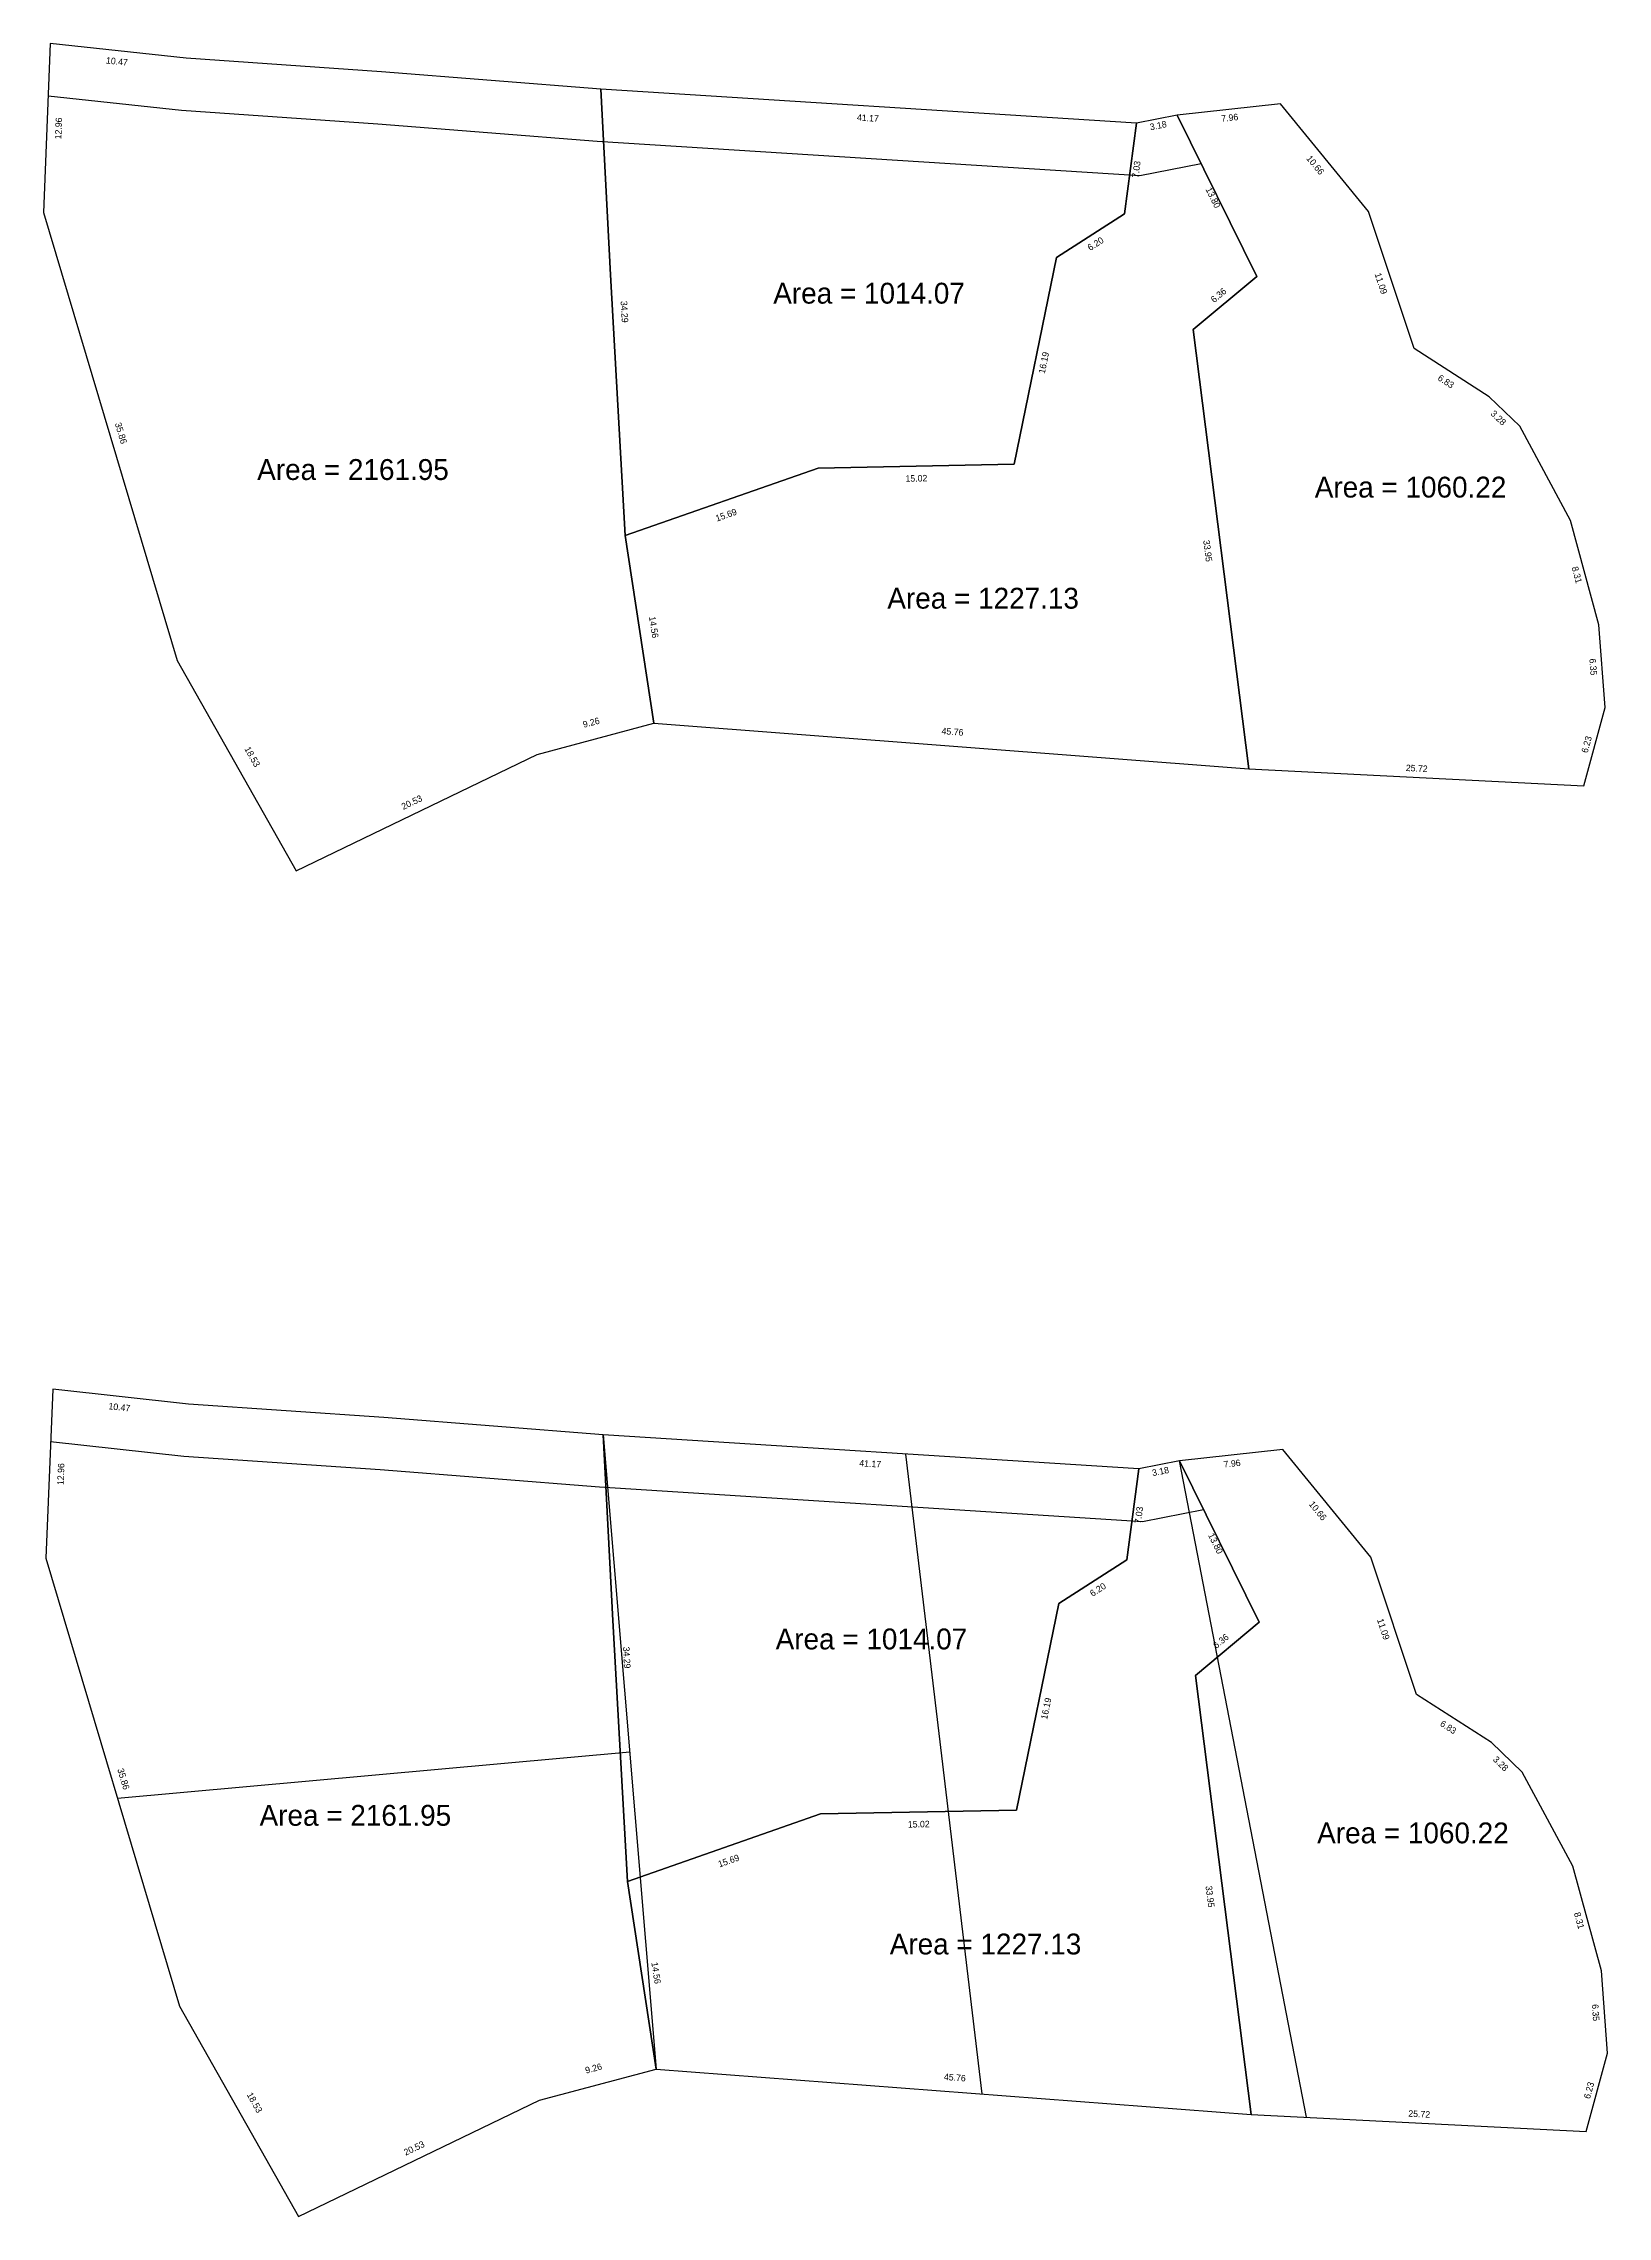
# Model space of a CAD drawing. Header units: inches. Extents: x -4 to 116, y 0 to 167.
import ezdxf

# ---------------------------------------------------------------- set-up
doc = ezdxf.new("R2010")
doc.units = ezdxf.units.IN
doc.header["$MEASUREMENT"] = 0
doc.layers.get('0').update_dxf_attribs({"true_color": 0xe7f0ff})
doc.dimstyles.get("Standard").update_dxf_attribs({"dimtxt": 0.5, "dimasz": 0.18, "dimexe": 0.18, "dimexo": 0.0625, "dimgap": 0.09, "dimtad": 0, "dimzin": 0, "dimdsep": 46, "dimtxsty": 'Standard', "dimcen": 0.09, "dimse1": 1, "dimse2": 1, "dimsd1": 1, "dimsd2": 1, "dimadec": 0, "dimazin": 0, "dimtfac": 1, "dimtofl": 0, "dimtmove": 0, "dimatfit": 3, "dimfxl": 1, "dimtolj": 1, "dimtzin": 0, "dimarcsym": 0})

# ---------------------------------------------------------------- blocks, each defined once
blk = doc.blocks.new('*D61')
at = {"layer": 'Defpoints', "color": 0, "transparency": 16777216}
for p in [(80.3, 160.53), (83.42, 161.14), (83.52, 160.64)]:
    blk.add_point(p, dxfattribs=at)
at = {"color": 0, "transparency": 16777216, "insert": (81.96, 160.34), "char_height": 0.5, "attachment_point": 5, "rotation": 11.091}
blk.add_mtext('\\A1;3.18', dxfattribs=at)
blk = doc.blocks.new('*D62')
at = {"layer": 'Defpoints', "color": 0, "transparency": 16777216}
for p in [(80.3, 160.53), (79.37, 153.56), (79.83, 153.5)]:
    blk.add_point(p, dxfattribs=at)
at = {"color": 0, "transparency": 16777216, "insert": (80.29, 156.98), "char_height": 0.5, "attachment_point": 5, "rotation": 82.3941}
blk.add_mtext('\\A1;7.03', dxfattribs=at)
blk = doc.blocks.new('*D63')
at = {"layer": 'Defpoints', "color": 0, "transparency": 16777216}
for p in [(79.37, 153.56), (74.15, 150.22), (74.55, 149.59)]:
    blk.add_point(p, dxfattribs=at)
at = {"color": 0, "transparency": 16777216, "insert": (77.16, 151.27), "char_height": 0.5, "attachment_point": 5, "rotation": 32.6435}
blk.add_mtext('\\A1;6.20', dxfattribs=at)
blk = doc.blocks.new('*D64')
at = {"layer": 'Defpoints', "color": 0, "transparency": 16777216}
for p in [(89.52, 148.77), (84.14, 145.28), (84.63, 144.69)]:
    blk.add_point(p, dxfattribs=at)
at = {"color": 0, "transparency": 16777216, "insert": (86.59, 147.32), "char_height": 0.5, "attachment_point": 5, "rotation": 39.7975}
blk.add_mtext('\\A1;6.36', dxfattribs=at)
blk = doc.blocks.new('*D59')
at = {"layer": 'Defpoints', "color": 0, "transparency": 16777216}
for p in [(83.13, 161), (83.42, 161.14), (89.52, 148.77)]:
    blk.add_point(p, dxfattribs=at)
at = {"color": 0, "transparency": 16777216, "insert": (86.17, 154.81), "char_height": 0.5, "attachment_point": 5, "rotation": 296.2308}
blk.add_mtext('\\A1;13.80', dxfattribs=at)
blk = doc.blocks.new('*D65')
at = {"layer": 'Defpoints', "color": 0, "transparency": 16777216}
for p in [(84.63, 144.69), (87.9, 110.88), (88.91, 111.01)]:
    blk.add_point(p, dxfattribs=at)
at = {"color": 0, "transparency": 16777216, "insert": (85.76, 127.72), "char_height": 0.5, "attachment_point": 5, "rotation": 277.2452}
blk.add_mtext('\\A1;33.95', dxfattribs=at)
blk = doc.blocks.new('*D66')
at = {"layer": 'Defpoints', "color": 0, "transparency": 16777216}
for p in [(43.37, 115.59), (43.29, 114.5), (88.91, 111.01)]:
    blk.add_point(p, dxfattribs=at)
at = {"color": 0, "transparency": 16777216, "insert": (66.19, 113.85), "char_height": 0.5, "attachment_point": 5, "rotation": 355.6284}
blk.add_mtext('\\A1;45.76', dxfattribs=at)
blk = doc.blocks.new('*D67')
at = {"layer": 'Defpoints', "color": 0, "transparency": 16777216}
for p in [(41.07, 128.89), (43.29, 114.5), (44.39, 114.67)]:
    blk.add_point(p, dxfattribs=at)
at = {"color": 0, "transparency": 16777216, "insert": (43.28, 121.87), "char_height": 0.5, "attachment_point": 5, "rotation": 278.7438}
blk.add_mtext('\\A1;14.56', dxfattribs=at)
blk = doc.blocks.new('*D68')
at = {"layer": 'Defpoints', "color": 0, "transparency": 16777216}
for p in [(55.89, 134.07), (56.24, 133.06), (41.07, 128.89)]:
    blk.add_point(p, dxfattribs=at)
at = {"color": 0, "transparency": 16777216, "insert": (48.83, 130.47), "char_height": 0.5, "attachment_point": 5, "rotation": 19.2583}
blk.add_mtext('\\A1;15.69', dxfattribs=at)
blk = doc.blocks.new('*D69')
at = {"layer": 'Defpoints', "color": 0, "transparency": 16777216}
for p in [(55.89, 134.07), (70.91, 134.36), (70.93, 133.42)]:
    blk.add_point(p, dxfattribs=at)
at = {"color": 0, "transparency": 16777216, "insert": (63.42, 133.28), "char_height": 0.5, "attachment_point": 5, "rotation": 1.0984}
blk.add_mtext('\\A1;15.02', dxfattribs=at)
blk = doc.blocks.new('*D70')
at = {"layer": 'Defpoints', "color": 0, "transparency": 16777216}
for p in [(74.15, 150.22), (74.81, 150.08), (70.91, 134.36)]:
    blk.add_point(p, dxfattribs=at)
at = {"color": 0, "transparency": 16777216, "insert": (73.19, 142.15), "char_height": 0.5, "attachment_point": 5, "rotation": 78.4325}
blk.add_mtext('\\A1;16.19', dxfattribs=at)
blk = doc.blocks.new('*D71')
at = {"layer": 'Defpoints', "color": 0, "transparency": 16777216}
for p in [(91.34, 162.01), (98.08, 153.76), (97.39, 153.19)]:
    blk.add_point(p, dxfattribs=at)
at = {"color": 0, "transparency": 16777216, "insert": (94.01, 157.31), "char_height": 0.5, "attachment_point": 5, "rotation": 309.2573}
blk.add_mtext('\\A1;10.66', dxfattribs=at)
blk = doc.blocks.new('*D72')
at = {"layer": 'Defpoints', "color": 0, "transparency": 16777216}
for p in [(91.34, 162.01), (83.42, 161.14), (91.41, 161.38)]:
    blk.add_point(p, dxfattribs=at)
at = {"color": 0, "transparency": 16777216, "insert": (87.45, 160.94), "char_height": 0.5, "attachment_point": 5, "rotation": 6.2742}
blk.add_mtext('\\A1;7.96', dxfattribs=at)
blk = doc.blocks.new('*D73')
at = {"layer": 'Defpoints', "color": 0, "transparency": 16777216}
for p in [(98.08, 153.76), (100.8, 142.98), (101.59, 143.24)]:
    blk.add_point(p, dxfattribs=at)
at = {"color": 0, "transparency": 16777216, "insert": (99.05, 148.23), "char_height": 0.5, "attachment_point": 5, "rotation": 288.4202}
blk.add_mtext('\\A1;11.09', dxfattribs=at)
blk = doc.blocks.new('*D74')
at = {"layer": 'Defpoints', "color": 0, "transparency": 16777216}
for p in [(101.59, 143.24), (106.9, 138.87), (107.33, 139.54)]:
    blk.add_point(p, dxfattribs=at)
at = {"color": 0, "transparency": 16777216, "insert": (104.03, 140.71), "char_height": 0.5, "attachment_point": 5, "rotation": 327.2708}
blk.add_mtext('\\A1;6.83', dxfattribs=at)
blk = doc.blocks.new('*D75')
at = {"layer": 'Defpoints', "color": 0, "transparency": 16777216}
for p in [(107.33, 139.54), (109.23, 136.79), (109.7, 137.28)]:
    blk.add_point(p, dxfattribs=at)
at = {"color": 0, "transparency": 16777216, "insert": (108.05, 137.92), "char_height": 0.5, "attachment_point": 5, "rotation": 316.2604}
blk.add_mtext('\\A1;3.28', dxfattribs=at)
blk = doc.blocks.new('*D77')
at = {"layer": 'Defpoints', "color": 0, "transparency": 16777216}
for p in [(113.58, 130.06), (115.16, 121.88), (115.76, 122.04)]:
    blk.add_point(p, dxfattribs=at)
at = {"color": 0, "transparency": 16777216, "insert": (114.07, 125.88), "char_height": 0.5, "attachment_point": 5, "rotation": 285.2539}
blk.add_mtext('\\A1;8.31', dxfattribs=at)
blk = doc.blocks.new('*D78')
at = {"layer": 'Defpoints', "color": 0, "transparency": 16777216}
for p in [(115.76, 122.04), (115.56, 115.66), (116.24, 115.71)]:
    blk.add_point(p, dxfattribs=at)
at = {"color": 0, "transparency": 16777216, "insert": (115.32, 118.82), "char_height": 0.5, "attachment_point": 5, "rotation": 274.2727}
blk.add_mtext('\\A1;6.35', dxfattribs=at)
blk = doc.blocks.new('*D79')
at = {"layer": 'Defpoints', "color": 0, "transparency": 16777216}
for p in [(116.24, 115.71), (114, 109.86), (114.6, 109.7)]:
    blk.add_point(p, dxfattribs=at)
at = {"color": 0, "transparency": 16777216, "insert": (114.82, 112.87), "char_height": 0.5, "attachment_point": 5, "rotation": 74.7586}
blk.add_mtext('\\A1;6.23', dxfattribs=at)
blk = doc.blocks.new('*D80')
at = {"layer": 'Defpoints', "color": 0, "transparency": 16777216}
for p in [(88.95, 111.7), (88.91, 111.01), (114.6, 109.7)]:
    blk.add_point(p, dxfattribs=at)
at = {"color": 0, "transparency": 16777216, "insert": (101.79, 111.04), "char_height": 0.5, "attachment_point": 5, "rotation": 357.0782}
blk.add_mtext('\\A1;25.72', dxfattribs=at)
blk = doc.blocks.new('*D81')
at = {"layer": 'Defpoints', "color": 0, "transparency": 16777216}
for p in [(34.01, 113.35), (43.29, 114.5), (34.34, 112.1)]:
    blk.add_point(p, dxfattribs=at)
at = {"color": 0, "transparency": 16777216, "insert": (38.48, 114.55), "char_height": 0.5, "attachment_point": 5, "rotation": 15.0191}
blk.add_mtext('\\A1;9.26', dxfattribs=at)
blk = doc.blocks.new('*D82')
at = {"layer": 'Defpoints', "color": 0, "transparency": 16777216}
for p in [(34.34, 112.1), (15.47, 103.97), (15.85, 103.19)]:
    blk.add_point(p, dxfattribs=at)
at = {"color": 0, "transparency": 16777216, "insert": (24.72, 108.43), "char_height": 0.5, "attachment_point": 5, "rotation": 25.7264}
blk.add_mtext('\\A1;20.53', dxfattribs=at)
blk = doc.blocks.new('*D83')
at = {"layer": 'Defpoints', "color": 0, "transparency": 16777216}
for p in [(6.73, 119.32), (7.93, 120), (15.85, 103.19)]:
    blk.add_point(p, dxfattribs=at)
at = {"color": 0, "transparency": 16777216, "insert": (12.49, 111.93), "char_height": 0.5, "attachment_point": 5, "rotation": 299.458}
blk.add_mtext('\\A1;18.53', dxfattribs=at)
blk = doc.blocks.new('*D84')
at = {"layer": 'Defpoints', "color": 0, "transparency": 16777216}
for p in [(-3.52, 153.68), (-2.7, 153.93), (6.73, 119.32)]:
    blk.add_point(p, dxfattribs=at)
at = {"color": 0, "transparency": 16777216, "insert": (2.42, 136.75), "char_height": 0.5, "attachment_point": 5, "rotation": 286.6209}
blk.add_mtext('\\A1;35.86', dxfattribs=at)
blk = doc.blocks.new('*D85')
at = {"layer": 'Defpoints', "color": 0, "transparency": 16777216}
for p in [(39.22, 163.13), (41.07, 128.89), (41.96, 128.94)]:
    blk.add_point(p, dxfattribs=at)
at = {"color": 0, "transparency": 16777216, "insert": (41.03, 146.06), "char_height": 0.5, "attachment_point": 5, "rotation": 273.1081}
blk.add_mtext('\\A1;34.29', dxfattribs=at)
blk = doc.blocks.new('*D86')
at = {"layer": 'Defpoints', "color": 0, "transparency": 16777216}
for p in [(39.22, 163.13), (80.3, 160.53), (80.24, 159.62)]:
    blk.add_point(p, dxfattribs=at)
at = {"color": 0, "transparency": 16777216, "insert": (59.7, 160.92), "char_height": 0.5, "attachment_point": 5, "rotation": 356.379}
blk.add_mtext('\\A1;41.17', dxfattribs=at)
blk = doc.blocks.new('*D87')
at = {"layer": 'Defpoints', "color": 0, "transparency": 16777216}
for p in [(-3, 166.64), (7.41, 165.5), (7.32, 164.69)]:
    blk.add_point(p, dxfattribs=at)
at = {"color": 0, "transparency": 16777216, "insert": (2.11, 165.26), "char_height": 0.5, "attachment_point": 5, "rotation": 353.7656}
blk.add_mtext('\\A1;10.47', dxfattribs=at)
blk = doc.blocks.new('*D88')
at = {"layer": 'Defpoints', "color": 0, "transparency": 16777216}
for p in [(-3, 166.64), (-3.52, 153.68), (-2.64, 153.65)]:
    blk.add_point(p, dxfattribs=at)
at = {"color": 0, "transparency": 16777216, "insert": (-2.37, 160.12), "char_height": 0.5, "attachment_point": 5, "rotation": 87.6878}
blk.add_mtext('\\A1;12.96', dxfattribs=at)
blk = doc.blocks.new('*D89')
at = {"layer": 'Defpoints', "color": 0, "transparency": 16777216}
for p in [(80.48, 57.31), (83.61, 57.93), (83.7, 57.43)]:
    blk.add_point(p, dxfattribs=at)
at = {"color": 0, "transparency": 16777216, "insert": (82.14, 57.12), "char_height": 0.5, "attachment_point": 5, "rotation": 11.091}
blk.add_mtext('\\A1;3.18', dxfattribs=at)
blk = doc.blocks.new('*D90')
at = {"layer": 'Defpoints', "color": 0, "transparency": 16777216}
for p in [(80.48, 57.31), (79.55, 50.34), (80.01, 50.28)]:
    blk.add_point(p, dxfattribs=at)
at = {"color": 0, "transparency": 16777216, "insert": (80.48, 53.77), "char_height": 0.5, "attachment_point": 5, "rotation": 82.3941}
blk.add_mtext('\\A1;7.03', dxfattribs=at)
blk = doc.blocks.new('*D91')
at = {"layer": 'Defpoints', "color": 0, "transparency": 16777216}
for p in [(79.55, 50.34), (74.34, 47), (74.74, 46.38)]:
    blk.add_point(p, dxfattribs=at)
at = {"color": 0, "transparency": 16777216, "insert": (77.34, 48.05), "char_height": 0.5, "attachment_point": 5, "rotation": 32.6435}
blk.add_mtext('\\A1;6.20', dxfattribs=at)
blk = doc.blocks.new('*D92')
at = {"layer": 'Defpoints', "color": 0, "transparency": 16777216}
for p in [(89.7, 45.55), (84.33, 42.06), (84.82, 41.48)]:
    blk.add_point(p, dxfattribs=at)
at = {"color": 0, "transparency": 16777216, "insert": (86.77, 44.1), "char_height": 0.5, "attachment_point": 5, "rotation": 39.7975}
blk.add_mtext('\\A1;6.36', dxfattribs=at)
blk = doc.blocks.new('*D60')
at = {"layer": 'Defpoints', "color": 0, "transparency": 16777216}
for p in [(83.31, 57.78), (83.61, 57.93), (89.7, 45.55)]:
    blk.add_point(p, dxfattribs=at)
at = {"color": 0, "transparency": 16777216, "insert": (86.36, 51.59), "char_height": 0.5, "attachment_point": 5, "rotation": 296.2308}
blk.add_mtext('\\A1;13.80', dxfattribs=at)
blk = doc.blocks.new('*D93')
at = {"layer": 'Defpoints', "color": 0, "transparency": 16777216}
for p in [(84.82, 41.48), (88.08, 7.67), (89.1, 7.79)]:
    blk.add_point(p, dxfattribs=at)
at = {"color": 0, "transparency": 16777216, "insert": (85.94, 24.51), "char_height": 0.5, "attachment_point": 5, "rotation": 277.2452}
blk.add_mtext('\\A1;33.95', dxfattribs=at)
blk = doc.blocks.new('*D94')
at = {"layer": 'Defpoints', "color": 0, "transparency": 16777216}
for p in [(43.56, 12.38), (43.47, 11.28), (89.1, 7.79)]:
    blk.add_point(p, dxfattribs=at)
at = {"color": 0, "transparency": 16777216, "insert": (66.37, 10.63), "char_height": 0.5, "attachment_point": 5, "rotation": 355.6284}
blk.add_mtext('\\A1;45.76', dxfattribs=at)
blk = doc.blocks.new('*D95')
at = {"layer": 'Defpoints', "color": 0, "transparency": 16777216}
for p in [(41.26, 25.68), (43.47, 11.28), (44.57, 11.45)]:
    blk.add_point(p, dxfattribs=at)
at = {"color": 0, "transparency": 16777216, "insert": (43.46, 18.65), "char_height": 0.5, "attachment_point": 5, "rotation": 278.7438}
blk.add_mtext('\\A1;14.56', dxfattribs=at)
blk = doc.blocks.new('*D96')
at = {"layer": 'Defpoints', "color": 0, "transparency": 16777216}
for p in [(56.07, 30.85), (56.42, 29.84), (41.26, 25.68)]:
    blk.add_point(p, dxfattribs=at)
at = {"color": 0, "transparency": 16777216, "insert": (49.02, 27.25), "char_height": 0.5, "attachment_point": 5, "rotation": 19.2583}
blk.add_mtext('\\A1;15.69', dxfattribs=at)
blk = doc.blocks.new('*D97')
at = {"layer": 'Defpoints', "color": 0, "transparency": 16777216}
for p in [(56.07, 30.85), (71.09, 31.14), (71.11, 30.2)]:
    blk.add_point(p, dxfattribs=at)
at = {"color": 0, "transparency": 16777216, "insert": (63.6, 30.06), "char_height": 0.5, "attachment_point": 5, "rotation": 1.0984}
blk.add_mtext('\\A1;15.02', dxfattribs=at)
blk = doc.blocks.new('*D98')
at = {"layer": 'Defpoints', "color": 0, "transparency": 16777216}
for p in [(74.34, 47), (75, 46.86), (71.09, 31.14)]:
    blk.add_point(p, dxfattribs=at)
at = {"color": 0, "transparency": 16777216, "insert": (73.37, 38.93), "char_height": 0.5, "attachment_point": 5, "rotation": 78.4325}
blk.add_mtext('\\A1;16.19', dxfattribs=at)
blk = doc.blocks.new('*D99')
at = {"layer": 'Defpoints', "color": 0, "transparency": 16777216}
for p in [(91.52, 58.8), (98.27, 50.54), (97.57, 49.97)]:
    blk.add_point(p, dxfattribs=at)
at = {"color": 0, "transparency": 16777216, "insert": (94.2, 54.1), "char_height": 0.5, "attachment_point": 5, "rotation": 309.2573}
blk.add_mtext('\\A1;10.66', dxfattribs=at)
blk = doc.blocks.new('*D100')
at = {"layer": 'Defpoints', "color": 0, "transparency": 16777216}
for p in [(91.52, 58.8), (83.61, 57.93), (91.59, 58.16)]:
    blk.add_point(p, dxfattribs=at)
at = {"color": 0, "transparency": 16777216, "insert": (87.63, 57.72), "char_height": 0.5, "attachment_point": 5, "rotation": 6.2742}
blk.add_mtext('\\A1;7.96', dxfattribs=at)
blk = doc.blocks.new('*D101')
at = {"layer": 'Defpoints', "color": 0, "transparency": 16777216}
for p in [(98.27, 50.54), (101.77, 40.02), (100.98, 39.76)]:
    blk.add_point(p, dxfattribs=at)
at = {"color": 0, "transparency": 16777216, "insert": (99.23, 45.02), "char_height": 0.5, "attachment_point": 5, "rotation": 288.4202}
blk.add_mtext('\\A1;11.09', dxfattribs=at)
blk = doc.blocks.new('*D102')
at = {"layer": 'Defpoints', "color": 0, "transparency": 16777216}
for p in [(101.77, 40.02), (107.08, 35.65), (107.52, 36.33)]:
    blk.add_point(p, dxfattribs=at)
at = {"color": 0, "transparency": 16777216, "insert": (104.21, 37.5), "char_height": 0.5, "attachment_point": 5, "rotation": 327.2708}
blk.add_mtext('\\A1;6.83', dxfattribs=at)
blk = doc.blocks.new('*D103')
at = {"layer": 'Defpoints', "color": 0, "transparency": 16777216}
for p in [(107.52, 36.33), (109.42, 33.57), (109.89, 34.06)]:
    blk.add_point(p, dxfattribs=at)
at = {"color": 0, "transparency": 16777216, "insert": (108.23, 34.7), "char_height": 0.5, "attachment_point": 5, "rotation": 316.2604}
blk.add_mtext('\\A1;3.28', dxfattribs=at)
blk = doc.blocks.new('*D105')
at = {"layer": 'Defpoints', "color": 0, "transparency": 16777216}
for p in [(113.76, 26.84), (115.35, 18.66), (115.95, 18.82)]:
    blk.add_point(p, dxfattribs=at)
at = {"color": 0, "transparency": 16777216, "insert": (114.25, 22.67), "char_height": 0.5, "attachment_point": 5, "rotation": 285.2539}
blk.add_mtext('\\A1;8.31', dxfattribs=at)
blk = doc.blocks.new('*D106')
at = {"layer": 'Defpoints', "color": 0, "transparency": 16777216}
for p in [(115.95, 18.82), (115.74, 12.44), (116.42, 12.49)]:
    blk.add_point(p, dxfattribs=at)
at = {"color": 0, "transparency": 16777216, "insert": (115.51, 15.61), "char_height": 0.5, "attachment_point": 5, "rotation": 274.2727}
blk.add_mtext('\\A1;6.35', dxfattribs=at)
blk = doc.blocks.new('*D107')
at = {"layer": 'Defpoints', "color": 0, "transparency": 16777216}
for p in [(116.42, 12.49), (114.18, 6.65), (114.78, 6.48)]:
    blk.add_point(p, dxfattribs=at)
at = {"color": 0, "transparency": 16777216, "insert": (115, 9.65), "char_height": 0.5, "attachment_point": 5, "rotation": 74.7586}
blk.add_mtext('\\A1;6.23', dxfattribs=at)
blk = doc.blocks.new('*D108')
at = {"layer": 'Defpoints', "color": 0, "transparency": 16777216}
for p in [(89.13, 8.48), (89.1, 7.79), (114.78, 6.48)]:
    blk.add_point(p, dxfattribs=at)
at = {"color": 0, "transparency": 16777216, "insert": (101.98, 7.83), "char_height": 0.5, "attachment_point": 5, "rotation": 357.0782}
blk.add_mtext('\\A1;25.72', dxfattribs=at)
blk = doc.blocks.new('*D109')
at = {"layer": 'Defpoints', "color": 0, "transparency": 16777216}
for p in [(34.19, 10.13), (43.47, 11.28), (34.53, 8.88)]:
    blk.add_point(p, dxfattribs=at)
at = {"color": 0, "transparency": 16777216, "insert": (38.66, 11.33), "char_height": 0.5, "attachment_point": 5, "rotation": 15.0191}
blk.add_mtext('\\A1;9.26', dxfattribs=at)
blk = doc.blocks.new('*D110')
at = {"layer": 'Defpoints', "color": 0, "transparency": 16777216}
for p in [(34.53, 8.88), (15.65, 0.75), (16.03, -0.03)]:
    blk.add_point(p, dxfattribs=at)
at = {"color": 0, "transparency": 16777216, "insert": (24.9, 5.21), "char_height": 0.5, "attachment_point": 5, "rotation": 25.7264}
blk.add_mtext('\\A1;20.53', dxfattribs=at)
blk = doc.blocks.new('*D111')
at = {"layer": 'Defpoints', "color": 0, "transparency": 16777216}
for p in [(8.12, 16.78), (6.92, 16.1), (16.03, -0.03)]:
    blk.add_point(p, dxfattribs=at)
at = {"color": 0, "transparency": 16777216, "insert": (12.67, 8.71), "char_height": 0.5, "attachment_point": 5, "rotation": 299.458}
blk.add_mtext('\\A1;18.53', dxfattribs=at)
blk = doc.blocks.new('*D112')
at = {"layer": 'Defpoints', "color": 0, "transparency": 16777216}
for p in [(-3.34, 50.47), (-2.52, 50.71), (6.92, 16.1)]:
    blk.add_point(p, dxfattribs=at)
at = {"color": 0, "transparency": 16777216, "insert": (2.61, 33.53), "char_height": 0.5, "attachment_point": 5, "rotation": 286.6209}
blk.add_mtext('\\A1;35.86', dxfattribs=at)
blk = doc.blocks.new('*D113')
at = {"layer": 'Defpoints', "color": 0, "transparency": 16777216}
for p in [(39.4, 59.91), (41.26, 25.68), (42.14, 25.73)]:
    blk.add_point(p, dxfattribs=at)
at = {"color": 0, "transparency": 16777216, "insert": (41.21, 42.84), "char_height": 0.5, "attachment_point": 5, "rotation": 273.1081}
blk.add_mtext('\\A1;34.29', dxfattribs=at)
blk = doc.blocks.new('*D114')
at = {"layer": 'Defpoints', "color": 0, "transparency": 16777216}
for p in [(39.4, 59.91), (80.48, 57.31), (80.43, 56.41)]:
    blk.add_point(p, dxfattribs=at)
at = {"color": 0, "transparency": 16777216, "insert": (59.88, 57.71), "char_height": 0.5, "attachment_point": 5, "rotation": 356.379}
blk.add_mtext('\\A1;41.17', dxfattribs=at)
blk = doc.blocks.new('*D115')
at = {"layer": 'Defpoints', "color": 0, "transparency": 16777216}
for p in [(-2.82, 63.42), (7.59, 62.28), (7.5, 61.47)]:
    blk.add_point(p, dxfattribs=at)
at = {"color": 0, "transparency": 16777216, "insert": (2.3, 62.04), "char_height": 0.5, "attachment_point": 5, "rotation": 353.7656}
blk.add_mtext('\\A1;10.47', dxfattribs=at)
blk = doc.blocks.new('*D116')
at = {"layer": 'Defpoints', "color": 0, "transparency": 16777216}
for p in [(-2.82, 63.42), (-3.34, 50.47), (-2.45, 50.43)]:
    blk.add_point(p, dxfattribs=at)
at = {"color": 0, "transparency": 16777216, "insert": (-2.19, 56.91), "char_height": 0.5, "attachment_point": 5, "rotation": 87.6878}
blk.add_mtext('\\A1;12.96', dxfattribs=at)

msp = doc.modelspace()

# ---------------------------------------------------------------- linework, layer by layer
at = {"color": 1}
for points in [[(39.216, 163.131), (22.407, 164.467), (7.407, 165.5), (-3.001, 166.637), (-3.524, 153.684), (6.734, 119.32), (15.846, 103.187), (34.344, 112.1), (43.289, 114.5), (88.915, 111.012), (114.601, 109.701), (116.238, 115.709), (115.765, 122.04), (113.579, 130.056), (109.703, 137.278), (107.334, 139.545), (101.588, 143.238), (98.085, 153.756), (91.337, 162.013), (83.424, 161.143), (80.302, 160.531), (39.216, 163.131)], [(41.075, 128.895), (39.957, 148.903), (39.216, 163.131), (22.407, 164.467), (7.407, 165.5), (-3.001, 166.637), (-3.524, 153.684), (6.734, 119.32), (15.846, 103.187), (34.344, 112.1), (43.289, 114.5)], [(74.154, 150.217), (79.371, 153.559), (80.302, 160.531), (39.216, 163.131), (39.957, 148.903), (41.075, 128.895), (55.887, 134.07), (70.908, 134.358)], [(113.579, 130.056), (109.703, 137.278), (107.334, 139.545), (101.588, 143.238), (98.085, 153.756), (91.337, 162.013), (83.424, 161.143), (89.522, 148.767), (84.633, 144.694), (88.915, 111.012), (114.601, 109.701), (116.238, 115.709), (115.765, 122.04)], [(84.633, 144.694), (89.522, 148.767), (83.424, 161.143), (80.302, 160.531), (79.371, 153.559), (74.154, 150.217), (70.908, 134.358), (55.887, 134.07), (41.075, 128.895), (43.289, 114.5), (88.915, 111.012)], [(39.399, 59.913), (22.59, 61.249), (7.59, 62.282), (-2.818, 63.419), (-3.341, 50.466), (6.917, 16.102), (16.029, -0.031), (34.527, 8.882), (43.472, 11.282), (89.098, 7.794), (114.784, 6.483), (116.421, 12.491), (115.948, 18.822), (113.762, 26.838), (109.886, 34.06), (107.517, 36.327), (101.771, 40.02), (98.268, 50.538), (91.52, 58.795), (83.607, 57.925), (80.485, 57.313), (39.399, 59.913)], [(41.258, 25.677), (40.14, 45.685), (39.399, 59.913), (22.59, 61.249), (7.59, 62.282), (-2.818, 63.419), (-3.341, 50.466), (6.917, 16.102), (16.029, -0.031), (34.527, 8.882), (43.472, 11.282)], [(74.337, 46.999), (79.554, 50.341), (80.485, 57.313), (39.399, 59.913), (40.14, 45.685), (41.258, 25.677), (56.07, 30.852), (71.091, 31.14)], [(113.762, 26.838), (109.886, 34.06), (107.517, 36.327), (101.771, 40.02), (98.268, 50.538), (91.52, 58.795), (83.607, 57.925), (89.705, 45.549), (84.816, 41.476), (89.098, 7.794), (114.784, 6.483), (116.421, 12.491), (115.948, 18.822)], [(84.816, 41.476), (89.705, 45.549), (83.607, 57.925), (80.485, 57.313), (79.554, 50.341), (74.337, 46.999), (71.091, 31.14), (56.07, 30.852), (41.258, 25.677), (43.472, 11.282), (89.098, 7.794)]]:
    msp.add_lwpolyline(points, close=True, dxfattribs=at)
at = {"color": 0}
for points in [[(-3.163, 162.63), (7.052, 161.515), (22.111, 160.477), (38.931, 159.141), (80.564, 156.506), (85.255, 157.425)], [(-2.98, 59.413), (7.235, 58.297), (22.294, 57.26), (39.114, 55.923), (80.748, 53.289), (85.439, 54.208)], [(39.399, 59.913), (43.472, 11.282)], [(62.573, 58.447), (68.438, 9.374)], [(93.325, 7.579), (83.607, 57.925)], [(2.152, 32.067), (41.435, 35.598)]]:
    msp.add_lwpolyline(points, dxfattribs=at)
at = {"color": 1}
for points in [[(39.216, 163.131), (39.957, 148.903), (41.075, 128.895), (43.289, 114.5)], [(83.424, 161.143), (80.302, 160.531), (79.371, 153.559), (74.154, 150.217), (70.908, 134.358), (55.887, 134.07)], [(83.424, 161.143), (89.522, 148.767), (84.633, 144.694), (88.915, 111.012)], [(55.887, 134.07), (41.075, 128.895)], [(39.399, 59.913), (40.14, 45.685), (41.258, 25.677), (43.472, 11.282)], [(83.607, 57.925), (80.485, 57.313), (79.554, 50.341), (74.337, 46.999), (71.091, 31.14), (56.07, 30.852)], [(83.607, 57.925), (89.705, 45.549), (84.816, 41.476), (89.098, 7.794)], [(56.07, 30.852), (41.258, 25.677)]]:
    msp.add_lwpolyline(points, dxfattribs=at)

# ---------------------------------------------------------------- texts
at = {"color": 1, "char_height": 1.6, "width": 16.02188, "attachment_point": 1}
for s, insert in [('Area = 1014.07', (52.443, 148.283)), ('Area = 2161.95', (12.867, 134.758)), ('Area = 1060.22', (93.97, 133.409)), ('Area = 1227.13', (61.191, 124.889)), ('Area = 1014.07', (52.626, 45.066)), ('Area = 2161.95', (13.05, 31.541)), ('Area = 1060.22', (94.153, 30.192)), ('Area = 1227.13', (61.375, 21.672))]:
    msp.add_mtext(s, dxfattribs=dict(at, insert=insert))

# ---------------------------------------------------------------- dimensions: what is measured, and where the dimension line sits
at = {"color": 0}
for p1, p2, distance, picture, middle in [((-3.001, 166.637), (-3.524, 153.684), 0.89, '*D88', (-2.374, 160.124)), ((-3.001, 166.637), (7.407, 165.5), -0.816, '*D87', (2.114, 165.257)), ((39.216, 163.131), (41.075, 128.895), 0.885, '*D85', (41.028, 146.061)), ((39.216, 163.131), (80.302, 160.531), -0.909, '*D86', (59.701, 160.923)), ((83.424, 161.143), (91.337, 162.013), -0.64, '*D72', (87.45, 160.941)), ((91.337, 162.013), (98.085, 153.756), -0.901, '*D71', (94.013, 157.314)), ((80.302, 160.531), (79.371, 153.559), 0.462, '*D62', (80.294, 156.983)), ((80.302, 160.531), (83.424, 161.143), -0.507, '*D61', (81.96, 160.339)), ((89.522, 148.767), (83.424, 161.143), 0.332, '*D59', (86.175, 154.808)), ((6.734, 119.32), (-3.524, 153.684), -0.856, '*D84', (2.425, 136.746)), ((79.371, 153.559), (74.154, 150.217), 0.739, '*D63', (77.161, 151.265)), ((98.085, 153.756), (101.588, 143.238), -0.831, '*D73', (99.048, 148.234)), ((70.908, 134.358), (74.154, 150.217), -0.673, '*D70', (73.19, 142.152)), ((89.522, 148.767), (84.633, 144.694), -0.763, '*D64', (86.589, 147.316)), ((84.633, 144.694), (88.915, 111.012), -1.022, '*D65', (85.759, 127.724)), ((101.588, 143.238), (107.334, 139.545), -0.805, '*D74', (104.026, 140.714)), ((107.334, 139.545), (109.703, 137.278), -0.68, '*D75', (108.048, 137.92)), ((41.075, 128.895), (55.887, 134.07), -1.074, '*D68', (48.835, 130.468)), ((55.887, 134.07), (70.908, 134.358), -0.937, '*D69', (63.415, 133.277)), ((113.579, 130.056), (115.765, 122.04), -0.625, '*D77', (114.069, 125.883)), ((41.075, 128.895), (43.289, 114.5), 1.11, '*D67', (43.278, 121.866)), ((115.765, 122.04), (116.238, 115.709), -0.681, '*D78', (115.322, 118.823)), ((15.846, 103.187), (6.734, 119.32), -1.376, '*D83', (12.488, 111.93)), ((43.289, 114.5), (34.344, 112.1), -1.291, '*D81', (38.482, 114.546)), ((88.915, 111.012), (43.289, 114.5), -1.096, '*D66', (66.185, 113.849)), ((116.238, 115.709), (114.601, 109.701), -0.623, '*D79', (114.818, 112.868)), ((34.344, 112.1), (15.846, 103.187), -0.872, '*D82', (24.716, 108.428)), ((114.601, 109.701), (88.915, 111.012), -0.69, '*D80', (101.793, 111.045)), ((-2.818, 63.419), (-3.341, 50.466), 0.89, '*D116', (-2.19, 56.907)), ((-2.818, 63.419), (7.59, 62.282), -0.816, '*D115', (2.297, 62.04)), ((39.399, 59.913), (41.258, 25.677), 0.885, '*D113', (41.212, 42.843)), ((39.399, 59.913), (80.485, 57.313), -0.909, '*D114', (59.885, 57.706)), ((83.607, 57.925), (91.52, 58.795), -0.64, '*D100', (87.633, 57.724)), ((91.52, 58.795), (98.268, 50.538), -0.901, '*D99', (94.196, 54.096)), ((80.485, 57.313), (79.554, 50.341), 0.462, '*D90', (80.477, 53.766)), ((80.485, 57.313), (83.607, 57.925), -0.507, '*D89', (82.144, 57.122)), ((89.705, 45.549), (83.607, 57.925), 0.332, '*D60', (86.358, 51.591)), ((6.917, 16.102), (-3.341, 50.466), -0.856, '*D112', (2.608, 33.529)), ((79.554, 50.341), (74.337, 46.999), 0.739, '*D91', (77.344, 48.048)), ((98.268, 50.538), (101.771, 40.02), -0.831, '*D101', (99.231, 45.017)), ((71.091, 31.14), (74.337, 46.999), -0.673, '*D98', (73.373, 38.935)), ((89.705, 45.549), (84.816, 41.476), -0.763, '*D92', (86.772, 44.099)), ((84.816, 41.476), (89.098, 7.794), -1.022, '*D93', (85.943, 24.506)), ((101.771, 40.02), (107.517, 36.327), -0.805, '*D102', (104.209, 37.497)), ((107.517, 36.327), (109.886, 34.06), -0.68, '*D103', (108.232, 34.703)), ((41.258, 25.677), (56.07, 30.852), -1.074, '*D96', (49.018, 27.251)), ((56.07, 30.852), (71.091, 31.14), -0.937, '*D97', (63.598, 30.06)), ((113.762, 26.838), (115.948, 18.822), -0.625, '*D105', (114.252, 22.666)), ((41.258, 25.677), (43.472, 11.282), 1.11, '*D95', (43.462, 18.649)), ((115.948, 18.822), (116.421, 12.491), -0.681, '*D106', (115.506, 15.606)), ((16.029, -0.031), (6.917, 16.102), -1.376, '*D111', (12.671, 8.713)), ((43.472, 11.282), (34.527, 8.882), -1.291, '*D109', (38.665, 11.329)), ((89.098, 7.794), (43.472, 11.282), -1.096, '*D94', (66.369, 10.632)), ((116.421, 12.491), (114.784, 6.483), -0.623, '*D107', (115.001, 9.651)), ((34.527, 8.882), (16.029, -0.031), -0.872, '*D110', (24.9, 5.211)), ((114.784, 6.483), (89.098, 7.794), -0.69, '*D108', (101.976, 7.828))]:
    dim = msp.add_aligned_dim(p1=p1, p2=p2, distance=distance, dimstyle='Standard', dxfattribs=at)
    dim.commit()
    dim.dimension.update_dxf_attribs({"geometry": picture, "text_midpoint": middle})

doc.saveas('drawing.dxf')
